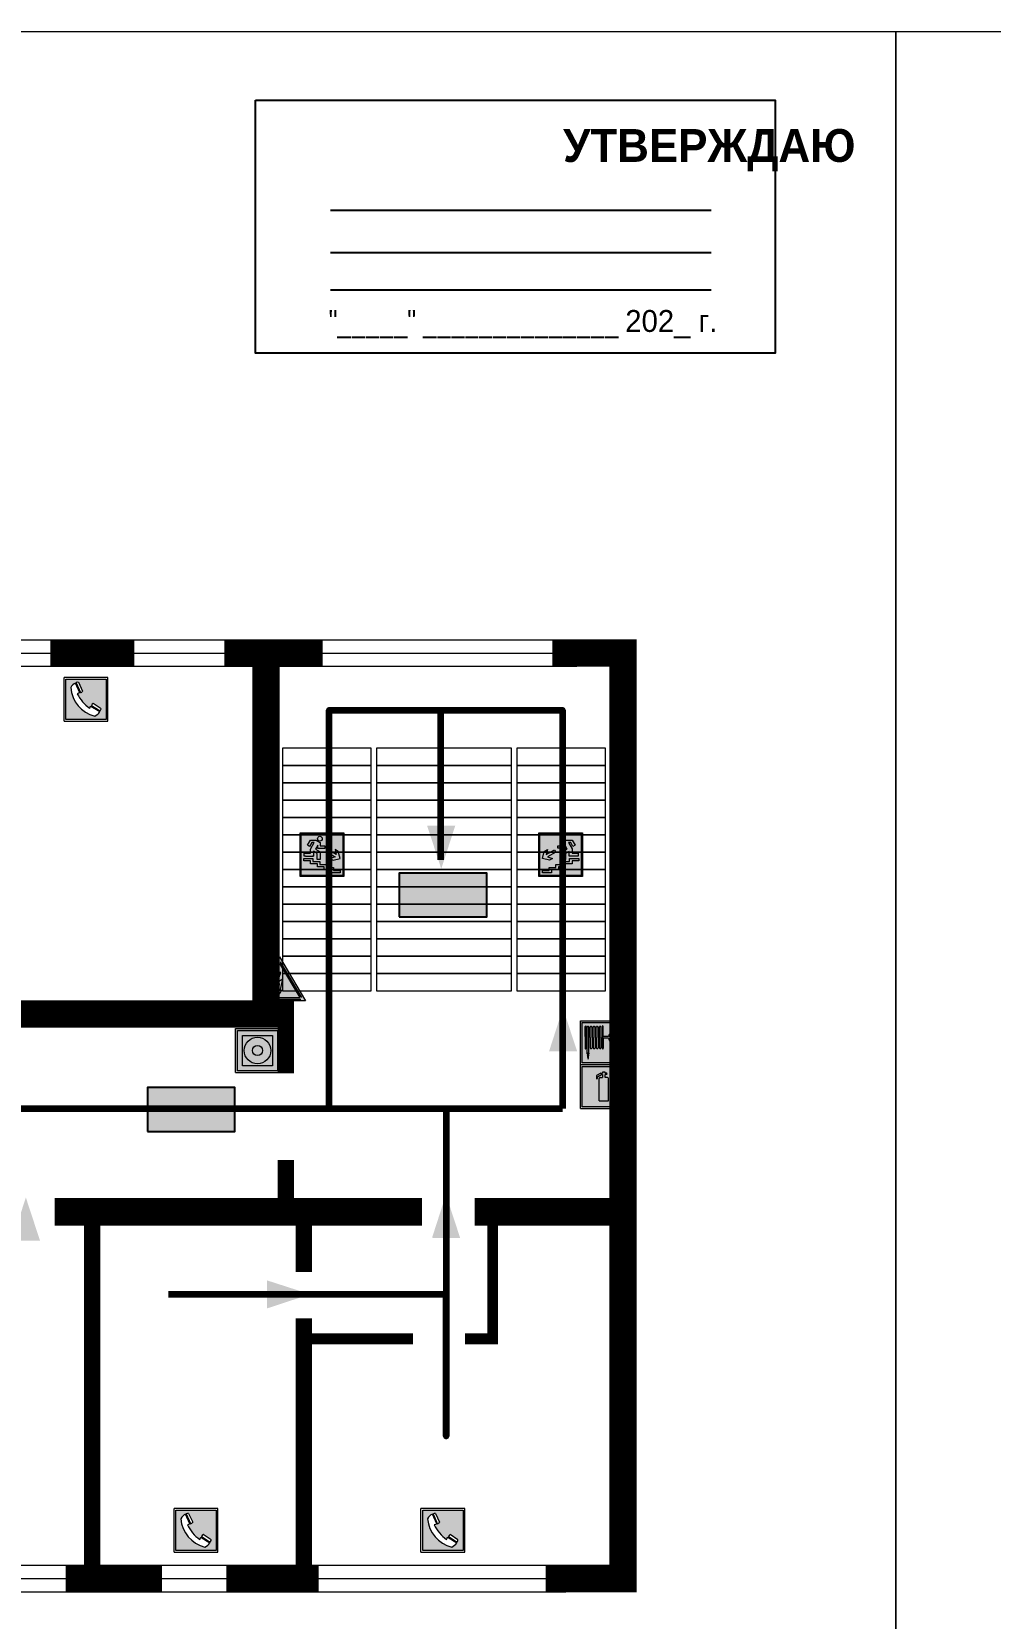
# Model space of a CAD drawing. Header units: millimetres. Extents: x 13114 to 67229, y 22859 to 38520.
# Drawn here: x 22405.5 to 22580.6, y 36449.9 to 36739.7 of the extents above; entities that cross this region are included whole.
import ezdxf

# ---------------------------------------------------------------- set-up
doc = ezdxf.new("R2010")
doc.units = ezdxf.units.MM
doc.layers.add('План_Штампы', color=7, linetype='Continuous')
doc.styles.add('обычный', font='arial.ttf')

# ---------------------------------------------------------------- blocks, each defined once
blk = doc.blocks.new('вниз')
at = {"lineweight": 0, "true_color": 0xffffff}
h = blk.add_hatch(color=7, dxfattribs=at)
h.dxf.hatch_style = 1
h.paths.add_polyline_path([(40994.51, -4472.22), (40986.51, -4472.22), (40986.51, -4480.22), (40994.51, -4480.22)])
h.paths.add_polyline_path([(40994.31, -4472.42), (40994.31, -4480.01), (40986.71, -4480.01), (40986.71, -4472.42)], flags=16)
h.paths.add_polyline_path([(40988.43, -4473.53), (40989.43, -4473.53), (40990.19, -4473.96), (40990.19, -4474.6), (40991, -4474.6), (40991, -4475.06), (40989.73, -4475.06), (40989.73, -4474.46), (40989.3, -4475.18), (40990.17, -4475.7), (40990.17, -4477.11), (40989.63, -4477.11), (40989.63, -4476.01), (40988.94, -4475.59), (40988.94, -4476.46), (40988.94, -4476.46), (40987.47, -4476.46), (40987.26, -4476.46), (40987.26, -4475.92), (40988.4, -4475.92), (40988.4, -4475.2), (40989.1, -4473.99), (40988.66, -4473.99), (40988.24, -4474.7), (40987.86, -4474.47), (40988.41, -4473.56)], flags=0)
h.paths.add_polyline_path([(40990.55, -4473.29, -1), (40989.69, -4473.29, -1)], flags=0)
h.paths.add_polyline_path([(40988.85, -4476.89), (40988.85, -4477.43), (40990.1, -4477.43), (40990.1, -4477.99), (40991.34, -4477.99), (40991.34, -4478.54), (40992.59, -4478.54), (40992.59, -4479.09), (40993.83, -4479.09), (40993.83, -4479.52), (40992.17, -4479.52), (40992.17, -4478.97), (40990.91, -4478.97), (40990.91, -4478.41), (40989.68, -4478.41), (40989.68, -4477.86), (40988.43, -4477.86), (40988.43, -4477.31), (40987.6, -4477.31), (40987.18, -4477.31), (40987.18, -4476.89)], flags=0)
h.paths.add_polyline_path([(40991.61, -4475.33), (40993.12, -4476.2), (40992.9, -4475.27), (40993.48, -4475.6), (40993.83, -4476.88), (40992.56, -4477.22), (40991.97, -4476.88), (40992.9, -4476.61), (40991.38, -4475.74), (40991.58, -4475.39)], flags=0)
h.paths.add_polyline_path([(40990.19, -4473.96), (40989.43, -4473.53), (40988.43, -4473.53), (40988.41, -4473.56), (40987.86, -4474.47), (40988.24, -4474.7), (40988.66, -4473.99), (40989.1, -4473.99), (40988.4, -4475.2), (40988.4, -4475.92), (40987.26, -4475.92), (40987.26, -4476.46), (40987.47, -4476.46), (40988.94, -4476.46), (40988.94, -4476.27), (40988.94, -4475.59), (40989.63, -4476.01), (40989.63, -4477.11), (40990.17, -4477.11), (40990.17, -4475.7), (40989.3, -4475.18), (40989.73, -4474.46), (40989.73, -4475.06), (40991, -4475.06), (40991, -4474.6), (40990.19, -4474.6)], flags=0)
h.paths.add_polyline_path([(40990.55, -4473.29, 1), (40989.69, -4473.29, 1)], flags=0)
h.paths.add_polyline_path([(40991.61, -4475.33), (40991.58, -4475.39), (40991.38, -4475.74), (40992.9, -4476.61), (40991.97, -4476.88), (40992.56, -4477.22), (40993.83, -4476.88), (40993.48, -4475.6), (40992.9, -4475.27), (40993.12, -4476.2)], flags=0)
h.paths.add_polyline_path([(40990.1, -4477.43), (40988.85, -4477.43), (40988.85, -4476.89), (40987.18, -4476.89), (40987.18, -4477.31), (40987.6, -4477.31), (40988.43, -4477.31), (40988.43, -4477.86), (40989.68, -4477.86), (40989.68, -4478.41), (40990.91, -4478.41), (40990.91, -4478.97), (40992.17, -4478.97), (40992.17, -4479.52), (40993.83, -4479.52), (40993.83, -4479.09), (40992.59, -4479.09), (40992.59, -4478.54), (40991.34, -4478.54), (40991.34, -4477.99), (40990.1, -4477.99)], flags=0)
at = {"lineweight": 0}
h = blk.add_hatch(color=126, dxfattribs=at)
h.dxf.hatch_style = 1
h.paths.add_polyline_path([(40994.31, -4472.42), (40986.71, -4472.42), (40986.71, -4480.01), (40994.31, -4480.01)])
h.paths.add_polyline_path([(40988.43, -4473.53), (40989.43, -4473.53), (40990.19, -4473.96), (40990.19, -4474.6), (40991, -4474.6), (40991, -4475.06), (40989.73, -4475.06), (40989.73, -4474.46), (40989.3, -4475.18), (40990.17, -4475.7), (40990.17, -4477.11), (40989.63, -4477.11), (40989.63, -4476.01), (40988.94, -4475.59), (40988.94, -4476.46), (40988.94, -4476.46), (40987.47, -4476.46), (40987.26, -4476.46), (40987.26, -4475.92), (40988.4, -4475.92), (40988.4, -4475.2), (40989.1, -4473.99), (40988.66, -4473.99), (40988.24, -4474.7), (40987.86, -4474.47), (40988.41, -4473.56)], flags=16)
h.paths.add_polyline_path([(40990.55, -4473.29, -1), (40989.69, -4473.29, -1)], flags=16)
h.paths.add_polyline_path([(40988.85, -4476.89), (40988.85, -4477.43), (40990.1, -4477.43), (40990.1, -4477.99), (40991.34, -4477.99), (40991.34, -4478.54), (40992.59, -4478.54), (40992.59, -4479.09), (40993.83, -4479.09), (40993.83, -4479.52), (40992.17, -4479.52), (40992.17, -4478.97), (40990.91, -4478.97), (40990.91, -4478.41), (40989.68, -4478.41), (40989.68, -4477.86), (40988.43, -4477.86), (40988.43, -4477.31), (40987.6, -4477.31), (40987.18, -4477.31), (40987.18, -4476.89)], flags=16)
h.paths.add_polyline_path([(40991.61, -4475.33), (40993.12, -4476.2), (40992.9, -4475.27), (40993.48, -4475.6), (40993.83, -4476.88), (40992.56, -4477.22), (40991.97, -4476.88), (40992.9, -4476.61), (40991.38, -4475.74), (40991.58, -4475.39)], flags=16)
at = {"lineweight": 0, "true_color": 0xffffff}
h = blk.add_hatch(color=7, dxfattribs=at)
h.dxf.hatch_style = 1
h.paths.add_polyline_path([(40989.73, -4474.46), (40989.73, -4475.06), (40991, -4475.06), (40991, -4474.6), (40990.19, -4474.6), (40990.19, -4473.96), (40989.43, -4473.53), (40988.43, -4473.53), (40988.41, -4473.56), (40987.86, -4474.47), (40988.24, -4474.7), (40988.66, -4473.99), (40989.1, -4473.99), (40988.4, -4475.2), (40988.4, -4475.92), (40987.26, -4475.92), (40987.26, -4476.46), (40987.47, -4476.46), (40988.94, -4476.46), (40988.94, -4475.59), (40989.63, -4476.01), (40989.63, -4477.11), (40990.17, -4477.11), (40990.17, -4475.7), (40989.3, -4475.18)])
h.paths.add_polyline_path([(40989.69, -4473.29, 1), (40990.55, -4473.29, 1)])
h.paths.add_polyline_path([(40991.61, -4475.33), (40991.58, -4475.39), (40991.38, -4475.74), (40992.9, -4476.61), (40991.97, -4476.88), (40992.56, -4477.22), (40993.83, -4476.88), (40993.48, -4475.6), (40992.9, -4475.27), (40993.12, -4476.2)])
h.paths.add_polyline_path([(40990.1, -4477.43), (40988.85, -4477.43), (40988.85, -4476.89), (40987.18, -4476.89), (40987.18, -4477.31), (40987.6, -4477.31), (40988.43, -4477.31), (40988.43, -4477.86), (40989.68, -4477.86), (40989.68, -4478.41), (40990.91, -4478.41), (40990.91, -4478.97), (40992.17, -4478.97), (40992.17, -4479.52), (40993.83, -4479.52), (40993.83, -4479.09), (40992.59, -4479.09), (40992.59, -4478.54), (40991.34, -4478.54), (40991.34, -4477.99), (40990.1, -4477.99)])
at = {"color": 126, "lineweight": 0}
for points in [[(40986.51, -4472.22), (40994.51, -4472.22), (40994.51, -4480.22), (40986.51, -4480.22)], [(40986.71, -4472.42), (40994.31, -4472.42), (40994.31, -4480.01), (40986.71, -4480.01)]]:
    blk.add_lwpolyline(points, close=True, dxfattribs=at)
for points in [[(40987.47, -4476.46), (40987.26, -4476.46), (40987.26, -4475.92), (40988.4, -4475.92), (40988.4, -4475.2), (40989.1, -4473.99), (40988.66, -4473.99), (40988.24, -4474.7), (40987.86, -4474.47), (40988.41, -4473.56), (40988.43, -4473.53), (40989.43, -4473.53), (40990.19, -4473.96), (40990.19, -4474.6), (40991, -4474.6), (40991, -4475.06), (40989.73, -4475.06), (40989.73, -4474.46), (40989.3, -4475.18), (40990.17, -4475.7), (40990.17, -4477.11), (40989.63, -4477.11), (40989.63, -4476.01), (40988.94, -4475.59), (40988.94, -4476.46)], [(40987.6, -4477.31), (40987.18, -4477.31), (40987.18, -4476.89), (40988.85, -4476.89), (40988.85, -4477.43), (40990.1, -4477.43), (40990.1, -4477.99), (40991.34, -4477.99), (40991.34, -4478.54), (40992.59, -4478.54), (40992.59, -4479.09), (40993.83, -4479.09), (40993.83, -4479.52), (40992.17, -4479.52), (40992.17, -4478.97), (40990.91, -4478.97), (40990.91, -4478.41), (40989.68, -4478.41), (40989.68, -4477.86), (40988.43, -4477.86), (40988.43, -4477.31), (40987.6, -4477.31)], [(40987.47, -4476.46), (40988.94, -4476.46), (40988.94, -4476.27)], [(40991.58, -4475.39), (40991.38, -4475.74), (40992.9, -4476.61), (40991.97, -4476.88), (40992.56, -4477.22), (40993.83, -4476.88), (40993.48, -4475.6), (40992.9, -4475.27), (40993.12, -4476.2), (40991.61, -4475.33), (40991.58, -4475.39)]]:
    blk.add_lwpolyline(points, dxfattribs=at)
blk.add_circle((40990.12, -4473.29), 0.432, dxfattribs=at)
blk = doc.blocks.new('вниз 3')
at = {"lineweight": 0, "true_color": 0xffffff}
h = blk.add_hatch(color=7, dxfattribs=at)
h.dxf.hatch_style = 1
h.paths.add_polyline_path([(40997.5, -4475.69), (40997.25, -4475.28), (40995.76, -4476.15), (40995.97, -4475.23), (40995.39, -4475.56), (40995.05, -4476.83), (40996.33, -4477.17), (40996.91, -4476.83), (40996, -4476.55)], flags=0)
h.paths.add_polyline_path([(40999.81, -4473.95), (41000.22, -4473.95), (41000.64, -4474.67), (41001.03, -4474.43), (41000.46, -4473.49), (41000.42, -4473.49), (40999.43, -4473.49), (40998.68, -4473.92), (40998.68, -4474.57), (40997.88, -4474.57), (40997.88, -4475), (40999.14, -4475), (40999.14, -4474.43), (40999.14, -4474.38), (40999.59, -4475.15), (40998.72, -4475.67), (40998.72, -4477.06), (40999.24, -4477.06), (40999.24, -4475.96), (40999.95, -4475.56), (40999.95, -4476.43), (41001.61, -4476.43), (41001.61, -4475.88), (41000.47, -4475.88), (41000.47, -4475.12)], flags=0)
h.paths.add_polyline_path([(40999.2, -4473.24, 1), (40998.35, -4473.24, 1)], flags=0)
h.paths.add_polyline_path([(41000.46, -4477.26), (41001.69, -4477.26), (41001.69, -4476.84), (41000.03, -4476.84), (41000.03, -4477.39), (40998.78, -4477.39), (40998.78, -4477.95), (40997.53, -4477.95), (40997.53, -4478.5), (40996.29, -4478.5), (40996.29, -4479.06), (40995.05, -4479.06), (40995.05, -4479.48), (40995.29, -4479.48), (40996.72, -4479.48), (40996.72, -4478.92), (40997.97, -4478.92), (40997.97, -4478.36), (40999.2, -4478.36), (40999.2, -4477.81), (41000.46, -4477.81)], flags=0)
h.paths.add_polyline_path([(41002.37, -4472.17), (40994.37, -4472.17), (40994.37, -4480.17), (41002.37, -4480.17)])
h.paths.add_polyline_path([(41002.16, -4479.96), (40994.57, -4479.96), (40994.57, -4472.37), (41002.16, -4472.37)], flags=16)
h.paths.add_polyline_path([(41001.61, -4475.88), (41001.61, -4476.43), (40999.95, -4476.43), (40999.95, -4475.56), (40999.24, -4475.96), (40999.24, -4477.06), (40998.72, -4477.06), (40998.72, -4475.67), (40999.59, -4475.15), (40999.14, -4474.38), (40999.14, -4474.43), (40999.14, -4475), (40997.88, -4475), (40997.88, -4474.57), (40998.68, -4474.57), (40998.68, -4473.92), (40999.43, -4473.49), (41000.42, -4473.49), (41000.46, -4473.49), (41001.03, -4474.43), (41000.64, -4474.67), (41000.22, -4473.95), (40999.81, -4473.95), (41000.47, -4475.12), (41000.47, -4475.88)], flags=0)
h.paths.add_polyline_path([(41001.69, -4476.84), (41001.69, -4477.26), (41000.46, -4477.26), (41000.46, -4477.81), (40999.2, -4477.81), (40999.2, -4478.36), (40997.97, -4478.36), (40997.97, -4478.92), (40996.72, -4478.92), (40996.72, -4479.48), (40995.05, -4479.48), (40995.05, -4479.06), (40996.29, -4479.06), (40996.29, -4478.5), (40997.53, -4478.5), (40997.53, -4477.95), (40998.78, -4477.95), (40998.78, -4477.39), (41000.03, -4477.39), (41000.03, -4476.84)], flags=0)
h.paths.add_polyline_path([(40998.35, -4473.24, -1), (40999.2, -4473.24, -1)], flags=0)
h.paths.add_polyline_path([(40997.5, -4475.69), (40996, -4476.55), (40996.91, -4476.83), (40996.33, -4477.17), (40995.05, -4476.83), (40995.39, -4475.56), (40995.97, -4475.23), (40995.76, -4476.15), (40997.25, -4475.28)], flags=0)
at = {"lineweight": 0}
h = blk.add_hatch(color=126, dxfattribs=at)
h.dxf.hatch_style = 1
h.paths.add_polyline_path([(41002.16, -4472.37), (40994.57, -4472.37), (40994.57, -4479.96), (41002.16, -4479.96)])
h.paths.add_polyline_path([(40995.97, -4475.23), (40995.76, -4476.15), (40997.25, -4475.28), (40997.5, -4475.69), (40996, -4476.55), (40996.91, -4476.83), (40996.33, -4477.17), (40995.05, -4476.83), (40995.39, -4475.56)], flags=16)
h.paths.add_polyline_path([(40997.88, -4474.57), (40998.68, -4474.57), (40998.68, -4473.92), (40999.43, -4473.49), (41000.42, -4473.49), (41000.46, -4473.49), (41001.03, -4474.43), (41000.64, -4474.67), (41000.22, -4473.95), (40999.81, -4473.95), (41000.47, -4475.12), (41000.47, -4475.88), (41001.61, -4475.88), (41001.61, -4476.43), (40999.95, -4476.43), (40999.95, -4475.56), (40999.24, -4475.96), (40999.24, -4477.06), (40998.72, -4477.06), (40998.72, -4475.67), (40999.59, -4475.15), (40999.14, -4474.38), (40999.14, -4474.43), (40999.14, -4475), (40997.88, -4475)], flags=16)
h.paths.add_polyline_path([(40998.35, -4473.24, -1), (40999.2, -4473.24, -1)], flags=16)
h.paths.add_polyline_path([(40997.53, -4477.95), (40998.78, -4477.95), (40998.78, -4477.39), (41000.03, -4477.39), (41000.03, -4476.84), (41001.69, -4476.84), (41001.69, -4477.26), (41000.46, -4477.26), (41000.46, -4477.81), (40999.2, -4477.81), (40999.2, -4478.36), (40997.97, -4478.36), (40997.97, -4478.92), (40996.72, -4478.92), (40996.72, -4479.48), (40995.05, -4479.48), (40995.05, -4479.06), (40996.29, -4479.06), (40996.29, -4478.5), (40997.53, -4478.5)], flags=16)
at = {"lineweight": 0, "true_color": 0xffffff}
h = blk.add_hatch(color=7, dxfattribs=at)
h.dxf.hatch_style = 1
h.paths.add_polyline_path([(40999.2, -4473.24, 1), (40998.35, -4473.24, 1)])
h.paths.add_polyline_path([(40999.81, -4473.95), (41000.22, -4473.95), (41000.64, -4474.67), (41001.03, -4474.43), (41000.46, -4473.49), (41000.42, -4473.49), (40999.43, -4473.49), (40998.68, -4473.92), (40998.68, -4474.57), (40997.88, -4474.57), (40997.88, -4475), (40999.14, -4475), (40999.14, -4474.43), (40999.14, -4474.38), (40999.59, -4475.15), (40998.72, -4475.67), (40998.72, -4477.06), (40999.24, -4477.06), (40999.24, -4475.96), (40999.95, -4475.56), (40999.95, -4476.43), (41001.61, -4476.43), (41001.61, -4475.88), (41000.47, -4475.88), (41000.47, -4475.12)])
h.paths.add_polyline_path([(40999.2, -4477.81), (41000.46, -4477.81), (41000.46, -4477.26), (41001.69, -4477.26), (41001.69, -4476.84), (41000.03, -4476.84), (41000.03, -4477.39), (40998.78, -4477.39), (40998.78, -4477.95), (40997.53, -4477.95), (40997.53, -4478.5), (40996.29, -4478.5), (40996.29, -4479.06), (40995.05, -4479.06), (40995.05, -4479.48), (40995.29, -4479.48), (40996.72, -4479.48), (40996.72, -4478.92), (40997.97, -4478.92), (40997.97, -4478.36), (40999.2, -4478.36)])
h.paths.add_polyline_path([(40997.5, -4475.69), (40997.25, -4475.28), (40995.76, -4476.15), (40995.97, -4475.23), (40995.39, -4475.56), (40995.05, -4476.83), (40996.33, -4477.17), (40996.91, -4476.83), (40996, -4476.55)])
at = {"color": 126, "lineweight": 0}
for points in [[(40994.37, -4472.17), (41002.37, -4472.17), (41002.37, -4480.17), (40994.37, -4480.17)], [(40994.57, -4472.37), (41002.16, -4472.37), (41002.16, -4479.96), (40994.57, -4479.96)]]:
    blk.add_lwpolyline(points, close=True, dxfattribs=at)
for points in [[(40999.14, -4474.43), (40999.14, -4475), (40997.88, -4475), (40997.88, -4474.57), (40998.68, -4474.57), (40998.68, -4473.92), (40999.43, -4473.49), (41000.42, -4473.49), (41000.46, -4473.49), (41001.03, -4474.43), (41000.64, -4474.67), (41000.22, -4473.95), (40999.81, -4473.95), (41000.47, -4475.12), (41000.47, -4475.88), (41001.61, -4475.88), (41001.61, -4476.43), (40999.95, -4476.43), (40999.95, -4475.56), (40999.24, -4475.96), (40999.24, -4477.06), (40998.72, -4477.06), (40998.72, -4475.67), (40999.59, -4475.15), (40999.14, -4474.38), (40999.14, -4474.43)], [(40995.05, -4476.83), (40995.39, -4475.56), (40995.97, -4475.23), (40995.76, -4476.15), (40997.25, -4475.28), (40997.5, -4475.69), (40996, -4476.55), (40996.91, -4476.83), (40996.33, -4477.17), (40995.05, -4476.83)], [(40995.29, -4479.48), (40995.05, -4479.48), (40995.05, -4479.06), (40996.29, -4479.06), (40996.29, -4478.5), (40997.53, -4478.5), (40997.53, -4477.95), (40998.78, -4477.95), (40998.78, -4477.39), (41000.03, -4477.39), (41000.03, -4476.84), (41001.69, -4476.84), (41001.69, -4477.26), (41000.46, -4477.26), (41000.46, -4477.81), (40999.2, -4477.81), (40999.2, -4478.36), (40997.97, -4478.36), (40997.97, -4478.92), (40996.72, -4478.92), (40996.72, -4479.48), (40995.05, -4479.48)]]:
    blk.add_lwpolyline(points, dxfattribs=at)
blk.add_circle((40998.77, -4473.24), 0.426, dxfattribs=at)
blk = doc.blocks.new('A$C7B4425F7')
at = {"true_color": 0xffffff}
blk.add_hatch(color=7, dxfattribs=at).paths.add_polyline_path([(0, 0), (-16, 0), (-16, -8), (0, -8)])
h = blk.add_hatch(color=126)
h.paths.add_polyline_path([(-0.2, -0.2), (-15.8, -0.2), (-15.8, -7.8), (-0.2, -7.8)])
h.paths.add_polyline_path([(-11.76, -2.03), (-11.76, -3.66), (-11.17, -3.66, -0.568275), (-11.17, -6.18), (-12.58, -6.18), (-12.58, -2.03)], flags=16)
h.paths.add_polyline_path([(-13.33, -4.12, -0.495768), (-13.59, -6.18), (-15.03, -6.18), (-15.03, -2.03), (-13.59, -2.03, -0.487973)], flags=16)
h.paths.add_polyline_path([(-10.25, -2.03), (-9.48, -2.03), (-9.48, -6.18), (-10.25, -6.18)], flags=16)
h.paths.add_polyline_path([(-13.84, -3.69), (-14.24, -3.69), (-14.24, -3.03), (-13.9, -3.03, -0.692621)], flags=0)
h.paths.add_polyline_path([(-9.15, -2.03), (-8.4, -2.03), (-8.04, -3.07), (-7.68, -2.03), (-6.93, -2.03), (-7.64, -4.1), (-6.93, -6.18), (-7.68, -6.18), (-8.04, -5.14), (-8.4, -6.18), (-9.15, -6.18), (-8.44, -4.1)], flags=16)
h.paths.add_polyline_path([(-11.76, -4.46), (-11.42, -4.46, -0.692621), (-11.36, -5.12), (-11.76, -5.12)], flags=0)
h.paths.add_polyline_path([(-13.9, -5.2), (-14.24, -5.2), (-14.24, -4.55), (-13.84, -4.55, -0.708038)], flags=0)
edge = h.paths.add_edge_path(flags=16)
edge.add_ellipse((-5.51, -4.08), major_axis=(0, 2.05), ratio=0.586184, start_angle=0, end_angle=360)
edge = h.paths.add_edge_path(flags=0)
edge.add_ellipse((-5.51, -4.08), major_axis=(0, 1.14), ratio=0.454828, start_angle=0, end_angle=360)
h.paths.add_polyline_path([(-4.13, -4.96, 0.377264), (-3.48, -4.52, 0.0555), (-3.16, -2.03), (-1.66, -2.03), (-1.66, -4.96), (-0.96, -4.96), (-0.96, -7.01), (-1.75, -7.01), (-1.75, -6.18), (-3.3, -6.18), (-3.3, -7.02), (-4.13, -7.02)], flags=16)
h.paths.add_polyline_path([(-2.73, -2.91), (-2.28, -2.91), (-2.28, -4.96), (-3.05, -4.96, 0.079136)], flags=0)
at = {"color": 126}
blk.add_lwpolyline([(-16, -8), (0, -8), (0, 0), (-16, 0)], close=True, dxfattribs=at)
blk = doc.blocks.new('A$C54414219')
at = {"true_color": 0xffffff}
h = blk.add_hatch(color=7, dxfattribs=at)
h.paths.add_polyline_path([(2.39, -9.45), (2.39, -18.3), (11.23, -18.3), (11.23, -9.45)], flags=0)
h.paths.add_polyline_path([(10.71, -13.87, -1), (2.92, -13.87, -1)], flags=0)
h.paths.add_polyline_path([(8.3, -13.87, -1), (5.33, -13.87, -1)], flags=0)
h.paths.add_polyline_path([(0.41, -7.47), (0.41, -20.27), (13.21, -20.27), (13.21, -7.47)])
h.paths.add_polyline_path([(0.92, -19.77), (12.71, -19.77), (12.71, -7.98), (0.92, -7.98)], flags=16)
h.paths.add_polyline_path([(11.23, -9.45), (11.23, -18.3), (2.39, -18.3), (2.39, -9.45)], flags=0)
at = {"lineweight": 5}
h = blk.add_hatch(color=242, dxfattribs=at)
h.paths.add_polyline_path([(12.71, -7.98), (0.92, -7.98), (0.92, -19.77), (12.71, -19.77)])
h.paths.add_polyline_path([(11.23, -18.3), (2.39, -18.3), (2.39, -9.45), (11.23, -9.45)], flags=16)
h.paths.add_polyline_path([(10.71, -13.87, -1), (2.92, -13.87, -1)], flags=0)
h.paths.add_polyline_path([(8.3, -13.87, -1), (5.33, -13.87, -1)], flags=0)
at = {"true_color": 0xffffff}
h = blk.add_hatch(color=7, dxfattribs=at)
h.paths.add_polyline_path([(2.39, -9.45), (2.39, -18.3), (11.23, -18.3), (11.23, -9.45)])
h.paths.add_polyline_path([(10.71, -13.87, -1), (2.92, -13.87, -1)], flags=16)
h.paths.add_polyline_path([(8.3, -13.87, -1), (5.33, -13.87, -1)], flags=0)
at = {"lineweight": 5}
h = blk.add_hatch(color=242, dxfattribs=at)
h.paths.add_polyline_path([(2.92, -13.87, 1), (10.71, -13.87, 1)])
h.paths.add_polyline_path([(8.3, -13.87, -1), (5.33, -13.87, -1)], flags=16)
at = {"color": 242, "lineweight": 5}
for p, q in [((0.41, -20.27), (0.41, -7.47)), ((0.41, -7.47), (13.21, -7.47)), ((0.41, -7.47), (13.21, -7.47)), ((13.21, -20.27), (13.21, -7.47)), ((0.41, -20.27), (13.21, -20.27))]:
    blk.add_line(p, q, dxfattribs=at)
for points in [[(0.92, -7.98), (12.71, -7.98), (12.71, -19.77), (0.92, -19.77)], [(2.39, -9.45), (11.23, -9.45), (11.23, -18.3), (2.39, -18.3)]]:
    blk.add_lwpolyline(points, close=True, dxfattribs=at)
for radius in [3.89, 1.49]:
    blk.add_circle((6.81, -13.87), radius, dxfattribs=at)
blk = doc.blocks.new('A$C3E6D3DDE')
at = {"lineweight": 5}
h = blk.add_hatch(color=40, dxfattribs=at)
h.paths.add_polyline_path([(24.1, 1.45), (16.46, -11.35), (31.74, -11.35)])
h.paths.add_polyline_path([(24.09, -0.46), (30.03, -10.41), (18.14, -10.41)], flags=16)
h.paths.add_polyline_path([(24.54, -3.08), (23.41, -6.02), (25.13, -5.01), (24.33, -8.5), (24.82, -8.27), (23.79, -9.86), (23.4, -8.04), (23.8, -8.43), (24.04, -6.29), (22.39, -7.25), (23.44, -3.08)], flags=0)
h = blk.add_hatch(color=256, dxfattribs=at)
h.paths.add_polyline_path([(24.37, 0.03, 0.567511), (23.82, 0.03), (17.59, -10.4, 0.582454), (17.86, -10.88), (30.32, -10.88, 0.582149), (30.6, -10.4)])
h.paths.add_polyline_path([(24.09, -0.46), (18.14, -10.41), (30.03, -10.41)], flags=16)
h.paths.add_polyline_path([(24.54, -3.08), (23.41, -6.02), (25.13, -5.01), (24.33, -8.5), (24.82, -8.27), (23.79, -9.86), (23.4, -8.04), (23.8, -8.43), (24.04, -6.29), (22.39, -7.25), (23.44, -3.08)], flags=0)
h = blk.add_hatch(color=40, dxfattribs=at)
h.paths.add_polyline_path([(24.09, -0.46), (18.14, -10.41), (30.03, -10.41)])
h.paths.add_polyline_path([(24.82, -8.27), (23.79, -9.86), (23.4, -8.04), (23.8, -8.43), (24.04, -6.29), (22.39, -7.25), (23.44, -3.08), (24.54, -3.08), (23.41, -6.02), (25.13, -5.01), (24.33, -8.5)], flags=16)
at = {"color": 40, "lineweight": 5}
for p, q in [((16.46, -11.35), (24.1, 1.45)), ((24.1, 1.45), (31.74, -11.35))]:
    blk.add_line(p, q, dxfattribs=at)
at = {"lineweight": 5}
for p, q in [((17.59, -10.4), (23.82, 0.03)), ((24.37, 0.03), (30.6, -10.4)), ((18.14, -10.41), (24.09, -0.46)), ((23.44, -3.08), (22.39, -7.25)), ((23.41, -6.02), (24.54, -3.08)), ((24.54, -3.08), (23.44, -3.08)), ((24.09, -0.46), (30.03, -10.41)), ((22.39, -7.25), (24.04, -6.29)), ((23.8, -8.43), (23.4, -8.04)), ((23.4, -8.04), (23.79, -9.86)), ((25.13, -5.01), (23.41, -6.02)), ((23.79, -9.86), (24.82, -8.27)), ((24.04, -6.29), (23.8, -8.43)), ((24.33, -8.5), (25.13, -5.01)), ((24.82, -8.27), (24.33, -8.5)), ((17.86, -10.88), (30.32, -10.88)), ((18.14, -10.41), (30.03, -10.41))]:
    blk.add_line(p, q, dxfattribs=at)
at = {"color": 50, "lineweight": 5}
blk.add_line((31.74, -11.35), (16.46, -11.35), dxfattribs=at)
blk = doc.blocks.new('A$C3AD82952')
at = {"true_color": 0xf5f5ff}
h = blk.add_hatch(color=7, dxfattribs=at)
h.dxf.hatch_style = 1
h.paths.add_polyline_path([(8.21, 8.73, 0.414214), (7.89, 9.05), (7.22, 9.05), (7.22, 9.92), (7.59, 9.92, 1), (7.57, 10.36), (7.22, 10.36), (7.22, 10.6), (6.43, 10.6), (6.43, 10.36), (6.01, 10.36), (4.74, 9.59), (4.74, 8.69), (4.98, 8.73), (4.98, 9.26), (6.12, 9.91), (6.43, 9.91), (6.43, 9.05), (5.76, 9.05, 0.414214), (5.44, 8.73), (5.44, 2.2), (8.21, 2.2)], flags=0)
h.paths.add_polyline_path([(12.8, 12.8), (0, 12.8), (0, 0), (12.8, 0)])
h.paths.add_polyline_path([(0.51, 12.29), (12.29, 12.29), (12.29, 0.51), (0.51, 0.51)], flags=16)
h.paths.add_polyline_path([(4.74, 9.59), (6.01, 10.36), (6.43, 10.36), (6.43, 10.6), (7.22, 10.6), (7.22, 10.36), (7.59, 10.36, -0.94586), (7.59, 9.92), (7.22, 9.92), (7.22, 9.05), (7.89, 9.05, -0.414214), (8.21, 8.73), (8.21, 2.2), (5.44, 2.2), (5.44, 8.73, -0.414214), (5.76, 9.05), (6.43, 9.05), (6.43, 9.91), (6.12, 9.91), (4.98, 9.26), (4.98, 8.73), (4.74, 8.69)], flags=0)
h = blk.add_hatch(color=242)
h.dxf.hatch_style = 1
h.paths.add_polyline_path([(12.29, 12.29), (0.51, 12.29), (0.51, 0.51), (12.29, 0.51)])
h.paths.add_polyline_path([(4.74, 8.69), (4.74, 9.59), (6.01, 10.36), (6.43, 10.36), (6.43, 10.6), (7.22, 10.6), (7.22, 10.36), (7.59, 10.36, -0.94586), (7.59, 9.92), (7.22, 9.92), (7.22, 9.05), (7.89, 9.05, -0.414214), (8.21, 8.73), (8.21, 2.2), (5.44, 2.2), (5.44, 8.73, -0.414214), (5.76, 9.05), (6.43, 9.05), (6.43, 9.91), (6.12, 9.91), (4.98, 9.26), (4.98, 8.73)], flags=16)
h = blk.add_hatch(color=7, dxfattribs=at)
h.dxf.hatch_style = 1
h.paths.add_polyline_path([(8.21, 8.73, 0.414214), (7.89, 9.05), (7.22, 9.05), (7.22, 9.92), (7.59, 9.92, 1), (7.57, 10.36), (7.22, 10.36), (7.22, 10.6), (6.43, 10.6), (6.43, 10.36), (6.01, 10.36), (4.74, 9.59), (4.74, 8.69), (4.98, 8.73), (4.98, 9.26), (6.12, 9.91), (6.43, 9.91), (6.43, 9.05), (5.76, 9.05, 0.414214), (5.44, 8.73), (5.44, 2.2), (8.21, 2.2)])
at = {"color": 242, "lineweight": 5}
for p, q in [((0, 0), (0, 12.8)), ((0, 12.8), (12.8, 12.8)), ((6.01, 10.36), (4.74, 9.59)), ((4.74, 9.59), (4.74, 8.69)), ((4.98, 9.26), (6.12, 9.91)), ((6.01, 10.36), (6.43, 10.36)), ((6.12, 9.91), (6.43, 9.91)), ((7.22, 10.6), (6.43, 10.6)), ((6.43, 10.6), (6.43, 10.36)), ((6.43, 9.91), (6.43, 9.05)), ((7.22, 10.36), (7.22, 10.6)), ((7.59, 10.36), (7.22, 10.36)), ((7.22, 9.05), (7.22, 9.92)), ((7.59, 9.92), (7.22, 9.92)), ((12.8, 0), (12.8, 12.8)), ((4.74, 8.69), (4.98, 8.73)), ((4.98, 8.73), (4.98, 9.26)), ((5.44, 2.2), (5.44, 8.73)), ((5.76, 9.05), (6.43, 9.05)), ((7.89, 9.05), (7.22, 9.05)), ((8.21, 2.2), (8.21, 8.73)), ((0, 0), (12.8, 0)), ((5.44, 2.2), (8.21, 2.2))]:
    blk.add_line(p, q, dxfattribs=at)
blk.add_lwpolyline([(0.51, 12.29), (12.29, 12.29), (12.29, 0.51), (0.51, 0.51)], close=True, dxfattribs=at)
for centre, radius, start, end in [((7.58, 10.14), 0.223, 273.1875, 86.8125), ((5.76, 8.73), 0.32, 90, 180), ((7.89, 8.73), 0.32, 0, 90)]:
    blk.add_arc(centre, radius, start, end, dxfattribs=at)
blk = doc.blocks.new('A$C37112FD5')
at = {"true_color": 0xf5f5ff}
h = blk.add_hatch(color=7, dxfattribs=at)
h.dxf.hatch_style = 1
h.paths.add_polyline_path([(12.8, -7.4), (0, -7.4), (0, -20.2), (12.8, -20.2)])
h.paths.add_polyline_path([(12.29, -7.91), (12.29, -19.69), (0.51, -19.69), (0.51, -7.91)], flags=16)
h.paths.add_polyline_path([(4.98, -9.04, -0.42597), (5.17, -9.22), (5.17, -12.25), (5.17, -15.29, -0.432244), (4.98, -15.47), (4.83, -15.47, -0.42597), (4.64, -15.29), (4.64, -12.25), (4.64, -9.22, -0.432244), (4.83, -9.04)], flags=0)
h.paths.add_polyline_path([(4.28, -9.22), (4.28, -12.25), (4.28, -15.29, -0.432244), (4.09, -15.47), (3.94, -15.47, -0.42597), (3.75, -15.29), (3.75, -12.25), (3.75, -9.22, -0.432244), (3.94, -9.04), (4.09, -9.04, -0.42597)], flags=0)
h.paths.add_polyline_path([(5.72, -9.04), (5.87, -9.04, -0.42597), (6.06, -9.22), (6.06, -12.25), (6.06, -15.29, -0.432244), (5.87, -15.47), (5.72, -15.47, -0.42597), (5.53, -15.29), (5.53, -12.25), (5.53, -9.22, -0.432244)], flags=0)
h.paths.add_polyline_path([(6.42, -8.9), (6.5, -8.9, -0.42597), (6.69, -9.08), (6.69, -12.03), (8.21, -12.03, -15.824349), (8.21, -12.47), (6.69, -12.47), (6.69, -15.42, -0.432244), (6.5, -15.6), (6.42, -15.6)], flags=0)
h.paths.add_polyline_path([(3.39, -9.22), (3.39, -12.25), (3.39, -15.29, -0.432244), (3.2, -15.47), (3.05, -15.47, -0.42597), (2.85, -15.29), (2.85, -12.25), (2.85, -9.22, -0.432244), (3.05, -9.04), (3.2, -9.04, -0.42597)], flags=0)
h.paths.add_polyline_path([(2.5, -9.22), (2.5, -16.71), (1.96, -16.71), (1.96, -9.22, -0.432244), (2.15, -9.04), (2.31, -9.04, -0.42597)], flags=0)
h.paths.add_polyline_path([(1.61, -8.9), (1.61, -15.6), (1.57, -15.6, -0.42597), (1.37, -15.42), (1.37, -12.03), (1.37, -9.09, -0.432244), (1.57, -8.9)], flags=0)
h.paths.add_polyline_path([(9.76, -10.81), (9.76, -12.03), (8.49, -12.03, -0.336371)], flags=0)
h.paths.add_polyline_path([(8.49, -12.47), (9.76, -12.47), (9.76, -13.7, -0.336371)], flags=0)
h.paths.add_polyline_path([(10.11, -10.81, -0.336371), (11.38, -12.03), (10.11, -12.03)], flags=0)
h.paths.add_polyline_path([(10.11, -12.47), (11.38, -12.47, -0.336371), (10.11, -13.7)], flags=0)
h.paths.add_polyline_path([(2.5, -16.84), (2.5, -17.05), (1.97, -17.05), (1.97, -16.84)], flags=0)
h.paths.add_polyline_path([(2.5, -17.24, -0.033778), (2.24, -18.6, -0.033778), (1.97, -17.24)], flags=0)
h = blk.add_hatch(color=242)
h.dxf.hatch_style = 1
h.paths.add_polyline_path([(12.29, -7.91), (0.51, -7.91), (0.51, -19.69), (12.29, -19.69)])
h.paths.add_polyline_path([(6.42, -15.6), (6.42, -8.9), (6.5, -8.9, -0.42597), (6.69, -9.08), (6.69, -12.03), (8.21, -12.03, -15.824349), (8.21, -12.47), (6.69, -12.47), (6.69, -15.42, -0.432244), (6.5, -15.6)], flags=16)
h.paths.add_polyline_path([(5.87, -15.47), (5.72, -15.47, -0.42597), (5.53, -15.29), (5.53, -12.25), (5.53, -9.22, -0.432244), (5.72, -9.04), (5.87, -9.04, -0.42597), (6.06, -9.22), (6.06, -12.25), (6.06, -15.29, -0.432244)], flags=16)
h.paths.add_polyline_path([(4.98, -15.47), (4.83, -15.47, -0.42597), (4.64, -15.29), (4.64, -12.25), (4.64, -9.22, -0.432244), (4.83, -9.04), (4.98, -9.04, -0.42597), (5.17, -9.22), (5.17, -12.25), (5.17, -15.29, -0.432244)], flags=16)
h.paths.add_polyline_path([(4.09, -15.47), (3.94, -15.47, -0.42597), (3.75, -15.29), (3.75, -12.25), (3.75, -9.22, -0.432244), (3.94, -9.04), (4.09, -9.04, -0.42597), (4.28, -9.22), (4.28, -12.25), (4.28, -15.29, -0.432244)], flags=16)
h.paths.add_polyline_path([(3.2, -15.47), (3.05, -15.47, -0.42597), (2.85, -15.29), (2.85, -12.25), (2.85, -9.22, -0.432244), (3.05, -9.04), (3.2, -9.04, -0.42597), (3.39, -9.22), (3.39, -12.25), (3.39, -15.29, -0.432244)], flags=16)
h.paths.add_polyline_path([(2.5, -17.05), (1.97, -17.05), (1.97, -16.84), (2.5, -16.84)], flags=16)
h.paths.add_polyline_path([(2.5, -17.24, -0.033778), (2.24, -18.6, -0.033778), (1.97, -17.24)], flags=16)
h.paths.add_polyline_path([(2.5, -16.71), (1.96, -16.71), (1.96, -9.22, -0.432244), (2.15, -9.04), (2.31, -9.04, -0.42597), (2.5, -9.22)], flags=16)
h.paths.add_polyline_path([(1.61, -15.6), (1.57, -15.6, -0.42597), (1.37, -15.42), (1.37, -12.03), (1.37, -9.09, -0.432244), (1.57, -8.9), (1.61, -8.9)], flags=16)
h.paths.add_polyline_path([(8.49, -12.47), (9.76, -12.47), (9.76, -13.7, -0.336371)], flags=0)
h.paths.add_polyline_path([(10.11, -13.7), (10.11, -12.47), (11.38, -12.47, -0.336371)], flags=0)
h.paths.add_polyline_path([(8.49, -12.03, -0.336371), (9.76, -10.81), (9.76, -12.03)], flags=0)
h.paths.add_polyline_path([(10.11, -12.03), (10.11, -10.81, -0.336371), (11.38, -12.03)], flags=0)
h = blk.add_hatch(color=7, dxfattribs=at)
h.dxf.hatch_style = 1
h.paths.add_polyline_path([(1.61, -8.9), (1.57, -8.9, 0.432244), (1.37, -9.09), (1.37, -12.03), (1.37, -15.42, 0.42597), (1.57, -15.6), (1.61, -15.6)])
h.paths.add_polyline_path([(2.5, -9.22, 0.42597), (2.31, -9.04), (2.15, -9.04, 0.432244), (1.96, -9.22), (1.96, -16.71), (2.5, -16.71)])
h.paths.add_polyline_path([(2.5, -16.84), (1.97, -16.84), (1.97, -17.05), (2.5, -17.05)])
h.paths.add_polyline_path([(2.5, -17.24), (1.97, -17.24, 0.033778), (2.24, -18.6, 0.033778)])
h.paths.add_polyline_path([(3.39, -12.25), (3.39, -9.22, 0.42597), (3.2, -9.04), (3.05, -9.04, 0.432244), (2.85, -9.22), (2.85, -12.25), (2.85, -15.29, 0.42597), (3.05, -15.47), (3.2, -15.47, 0.432244), (3.39, -15.29)])
h.paths.add_polyline_path([(4.28, -12.25), (4.28, -9.22, 0.42597), (4.09, -9.04), (3.94, -9.04, 0.432244), (3.75, -9.22), (3.75, -12.25), (3.75, -15.29, 0.42597), (3.94, -15.47), (4.09, -15.47, 0.432244), (4.28, -15.29)])
h.paths.add_polyline_path([(5.17, -12.25), (5.17, -9.22, 0.42597), (4.98, -9.04), (4.83, -9.04, 0.432244), (4.64, -9.22), (4.64, -12.25), (4.64, -15.29, 0.42597), (4.83, -15.47), (4.98, -15.47, 0.432244), (5.17, -15.29)])
h.paths.add_polyline_path([(6.06, -12.25), (6.06, -9.22, 0.42597), (5.87, -9.04), (5.72, -9.04, 0.432244), (5.53, -9.22), (5.53, -12.25), (5.53, -15.29, 0.42597), (5.72, -15.47), (5.87, -15.47, 0.432244), (6.06, -15.29)])
h.paths.add_polyline_path([(6.69, -12.47), (8.21, -12.47, 15.824349), (8.21, -12.03), (6.69, -12.03), (6.69, -9.08, 0.42597), (6.5, -8.9), (6.42, -8.9), (6.42, -15.6), (6.5, -15.6, 0.432244), (6.69, -15.42)])
h.paths.add_polyline_path([(8.49, -12.47), (9.76, -12.47), (9.76, -13.7, -0.336371)], flags=16)
h.paths.add_polyline_path([(8.49, -12.03, -0.336371), (9.76, -10.81), (9.76, -12.03)], flags=16)
h.paths.add_polyline_path([(10.11, -12.47), (11.38, -12.47, -0.336371), (10.11, -13.7)], flags=16)
h.paths.add_polyline_path([(10.11, -12.03), (10.11, -10.81, -0.336371), (11.38, -12.03)], flags=16)
h = blk.add_hatch(color=242)
h.dxf.hatch_style = 1
h.paths.add_polyline_path([(9.76, -10.81, 0.336371), (8.49, -12.03), (9.76, -12.03)])
h.paths.add_polyline_path([(10.11, -10.81), (10.11, -12.03), (11.38, -12.03, 0.336371)])
h.paths.add_polyline_path([(11.38, -12.47), (10.11, -12.47), (10.11, -13.7, 0.336371)])
h.paths.add_polyline_path([(9.76, -12.47), (8.49, -12.47, 0.336371), (9.76, -13.7)])
at = {"color": 242, "lineweight": 5}
for p, q in [((0, -20.2), (0, -7.4)), ((0, -7.4), (12.8, -7.4)), ((1.37, -12.03), (1.37, -9.08)), ((1.57, -8.9), (1.61, -8.9)), ((1.61, -8.9), (1.61, -15.6)), ((1.96, -16.71), (1.96, -9.22)), ((2.15, -9.04), (2.31, -9.04)), ((2.5, -16.71), (2.5, -9.22)), ((2.85, -12.25), (2.85, -9.22)), ((3.05, -9.04), (3.2, -9.04)), ((3.39, -12.25), (3.39, -9.22)), ((3.75, -12.25), (3.75, -9.22)), ((3.94, -9.04), (4.09, -9.04)), ((4.28, -12.25), (4.28, -9.22)), ((4.64, -12.25), (4.64, -9.22)), ((4.83, -9.04), (4.98, -9.04)), ((5.17, -12.25), (5.17, -9.22)), ((5.53, -12.25), (5.53, -9.22)), ((5.72, -9.04), (5.87, -9.04)), ((6.06, -12.25), (6.06, -9.22)), ((6.42, -8.9), (6.42, -15.6)), ((6.5, -8.9), (6.42, -8.9)), ((6.69, -12.03), (6.69, -9.08)), ((12.8, -20.2), (12.8, -7.4)), ((1.37, -12.03), (1.37, -15.42)), ((2.85, -12.25), (2.85, -15.29)), ((3.39, -12.25), (3.39, -15.29)), ((3.75, -12.25), (3.75, -15.29)), ((4.28, -12.25), (4.28, -15.29)), ((4.64, -12.25), (4.64, -15.29)), ((5.17, -12.25), (5.17, -15.29)), ((5.53, -12.25), (5.53, -15.29)), ((6.06, -12.25), (6.06, -15.29)), ((8.21, -12.03), (6.69, -12.03)), ((8.21, -12.47), (6.69, -12.47)), ((6.69, -12.47), (6.69, -15.42)), ((9.76, -12.03), (8.49, -12.03)), ((9.76, -12.47), (8.49, -12.47)), ((9.76, -10.81), (9.76, -12.03)), ((9.76, -12.47), (9.76, -13.7)), ((10.11, -10.81), (10.11, -12.03)), ((11.38, -12.03), (10.11, -12.03)), ((11.38, -12.47), (10.11, -12.47)), ((10.11, -12.47), (10.11, -13.7)), ((1.57, -15.6), (1.61, -15.6)), ((1.96, -16.71), (2.5, -16.71)), ((1.97, -16.84), (2.5, -16.84)), ((1.97, -17.05), (1.97, -16.84)), ((2.5, -17.05), (1.97, -17.05)), ((1.97, -17.24), (2.5, -17.24)), ((2.5, -16.84), (2.5, -17.05)), ((3.05, -15.47), (3.2, -15.47)), ((3.94, -15.47), (4.09, -15.47)), ((4.83, -15.47), (4.98, -15.47)), ((5.72, -15.47), (5.87, -15.47)), ((6.42, -15.6), (6.5, -15.6)), ((0, -20.2), (12.8, -20.2))]:
    blk.add_line(p, q, dxfattribs=at)
blk.add_lwpolyline([(0.51, -7.91), (12.29, -7.91), (12.29, -19.69), (0.51, -19.69)], close=True, dxfattribs=at)
for centre, radius, start, end in [((1.56, -9.09), 0.182, 87.1027, 180.6071), ((2.15, -9.22), 0.182, 87.1027, 180.6071), ((2.32, -9.22), 0.182, 359.3929, 92.8973), ((3.04, -9.22), 0.182, 87.1027, 180.6071), ((3.21, -9.22), 0.182, 359.3929, 92.8973), ((3.93, -9.22), 0.182, 87.1027, 180.6071), ((4.1, -9.22), 0.182, 359.3929, 92.8973), ((4.82, -9.22), 0.182, 87.1027, 180.6071), ((4.99, -9.22), 0.182, 359.3929, 92.8973), ((5.71, -9.22), 0.182, 87.1027, 180.6071), ((5.88, -9.22), 0.182, 359.3929, 92.8973), ((6.51, -9.09), 0.182, 359.3929, 92.8973), ((9.93, -12.25), 1.74, 187.2319, 172.7681), ((9.93, -12.25), 1.46, 96.9927, 171.3585), ((9.93, -12.25), 1.46, 188.6415, 263.0073), ((9.93, -12.25), 1.46, 8.6415, 83.0073), ((9.93, -12.25), 1.46, 276.9927, 351.3585), ((1.56, -15.42), 0.182, 179.3929, 272.8973), ((12.17, -15.98), 10.27, 187.041, 194.7793), ((-7.7, -15.98), 10.27, 345.2207, 352.959), ((3.04, -15.29), 0.182, 179.3929, 272.8973), ((3.21, -15.29), 0.182, 267.1027, 0.6071), ((3.93, -15.29), 0.182, 179.3929, 272.8973), ((4.1, -15.29), 0.182, 267.1027, 0.6071), ((4.82, -15.29), 0.182, 179.3929, 272.8973), ((4.99, -15.29), 0.182, 267.1027, 0.6071), ((5.71, -15.29), 0.182, 179.3929, 272.8973), ((5.88, -15.29), 0.182, 267.1027, 0.6071), ((6.51, -15.42), 0.182, 267.1027, 0.6071)]:
    blk.add_arc(centre, radius, start, end, dxfattribs=at)
blk = doc.blocks.new('A$C32E8229D')
at = {"true_color": 0xffffff}
blk.add_hatch(color=7, dxfattribs=at).paths.add_polyline_path([(0, 0), (0, -8), (16, -8), (16, 0)])
h = blk.add_hatch(color=126)
h.paths.add_polyline_path([(0.2, -0.2), (15.8, -0.2), (15.8, -7.8), (0.2, -7.8)])
h.paths.add_polyline_path([(13.49, -2.05), (12.08, -2.05), (11.37, -2.63, 0.162397), (11.29, -2.84), (11.29, -3.63), (10.35, -3.63), (10.35, -4.05), (11.68, -4.05), (11.68, -3.48), (12.26, -4.28), (11.29, -5.1), (11.29, -6.78), (11.85, -6.78), (11.85, -5.44), (12.8, -4.64), (12.8, -5.94), (14.46, -5.94), (14.46, -5.39), (13.45, -5.39), (13.45, -3.97), (12.46, -2.59), (13.15, -2.59), (13.69, -3.34), (14.18, -3)], flags=16)
h.paths.add_polyline_path([(10.74, -1.82, 1), (11.8, -1.82, 1)], flags=16)
h.paths.add_polyline_path([(9.39, -3.59), (5.99, -3.59), (6.56, -3.03), (5.91, -3.03), (5.1, -3.83), (5.91, -4.64), (6.56, -4.64), (5.99, -4.09), (9.39, -4.09)], flags=16)
h.paths.add_polyline_path([(4.29, -1.08), (1.72, -1.08), (1.72, -6.6), (4.29, -6.6)], flags=16)
at = {"color": 126}
blk.add_lwpolyline([(16, -8), (0, -8), (0, 0), (16, 0)], close=True, dxfattribs=at)
blk = doc.blocks.new('A$C456E1F9C')
at = {"lineweight": 5}
h = blk.add_hatch(color=242, dxfattribs=at)
h.paths.add_polyline_path([(0.51, -1.47), (0.51, -13.26), (12.29, -13.26), (12.29, -1.47)])
h.paths.add_polyline_path([(5.42, -4.95, -0.254479), (4.78, -5.4), (3.52, -2.53, -0.209735), (4.23, -2.4)], flags=16)
h.paths.add_polyline_path([(8.53, -8.6), (10.87, -10.17), (10.54, -10.76), (8.03, -9.13, -0.192251)], flags=16)
h.paths.add_polyline_path([(4.61, -5.49, 0.005518), (3.87, -5.72, 0.128647), (7.49, -10.01, 0.00809), (7.83, -9.33), (10.47, -10.97, -0.16736), (8.99, -12.25, -0.327862), (1.95, -3.95, -0.166952), (3.36, -2.62)], flags=16)
at = {"color": 242, "lineweight": 5}
for p, q in [((0, -13.77), (0, -0.97)), ((12.8, -0.97), (0, -0.97)), ((4.61, -5.49), (3.36, -2.62)), ((3.52, -2.53), (4.78, -5.4)), ((4.23, -2.4), (5.42, -4.95)), ((12.8, -13.77), (12.8, -0.97)), ((8.03, -9.13), (10.54, -10.76)), ((10.81, -10.12), (8.53, -8.6)), ((0, -13.77), (12.8, -13.77)), ((7.83, -9.33), (10.47, -10.97)), ((10.54, -10.76), (10.8, -10.3)), ((10.8, -10.3), (10.81, -10.12))]:
    blk.add_line(p, q, dxfattribs=at)
blk.add_lwpolyline([(0.51, -1.47), (12.29, -1.47), (12.29, -13.26), (0.51, -13.26)], close=True, dxfattribs=at)
for centre, radius, start, end in [((4.59, -5.34), 2.99, 114.2845, 152.1974), ((11.12, -3.31), 9.19, 183.9915, 256.6009), ((4.02, -3.27), 0.891, 76.3284, 123.7092), ((14.98, -39.1), 35.17, 107.1487, 108.4135), ((13.86, -0.94), 11.08, 205.5536, 234.8762), ((4.68, -4.59), 0.824, 276.9621, 334.0723), ((8.94, -9.5), 0.989, 114.4092, 157.9388), ((-13.31, 0.8), 23.44, 332.5487, 334.4027), ((7.87, -9.46), 3, 291.9291, 329.9329)]:
    blk.add_arc(centre, radius, start, end, dxfattribs=at)

msp = doc.modelspace()

# ---------------------------------------------------------------- linework, layer by layer
at = {"color": 5, "lineweight": 0}
for points in [[(21963.37, 36344.67), (22563.37, 36344.67), (22563.37, 36739.67), (21963.37, 36739.67)], [(22563.37, 36344.67), (23163.37, 36344.67), (23163.37, 36739.67), (22563.37, 36739.67)]]:
    msp.add_lwpolyline(points, close=True, dxfattribs=at)
msp.add_lwpolyline([(22446.32, 36727.14), (22541.32, 36727.14), (22541.32, 36680.94), (22446.32, 36680.94)], close=True)
for points in [[(22460.07, 36707.09), (22529.6, 36707.09)], [(22460.07, 36699.33), (22529.6, 36699.33)], [(22460.07, 36692.54), (22529.6, 36692.54)]]:
    msp.add_lwpolyline(points)
at = {"lineweight": 0}
for points in [[(22289.47, 36628.57), (22504.62, 36628.57)], [(22290.13, 36626.18), (22505.27, 36626.18)], [(22289.9, 36623.8), (22505.05, 36623.8)], [(22062.08, 36459.62), (22503.08, 36459.62)], [(22062.29, 36457.16), (22503.29, 36457.16)], [(22062.08, 36454.71), (22503.08, 36454.71)]]:
    msp.add_lwpolyline(points, dxfattribs=at)
at = {"lineweight": 100, "const_width": 5}
for points in [[(22397.97, 36560.25), (22448.26, 36560.25), (22448.26, 36626.18)], [(22408.83, 36626.18), (22424.18, 36626.18)], [(22440.66, 36626.18), (22458.63, 36626.18)], [(22500.57, 36626.18), (22513.49, 36626.18), (22513.49, 36558.39)], [(22513.49, 36563.06), (22513.49, 36457.16), (22499.34, 36457.16)], [(22409.64, 36524.13), (22476.76, 36524.13)], [(22486.41, 36524.13), (22513.66, 36524.13)], [(22429.27, 36457.16), (22411.63, 36457.16)], [(22457.9, 36457.16), (22441.03, 36457.16)]]:
    msp.add_lwpolyline(points, dxfattribs=at)
at = {"color": 126, "lineweight": 100, "true_color": 0x008754}
for points in [[(22459.8, 36543.01), (22459.8, 36615.77), (22480.17, 36615.77), (22480.17, 36588.4)], [(22480.17, 36615.77), (22502.46, 36615.77), (22502.46, 36543.01)], [(22071.34, 36543.01), (22071.34, 36543.01), (22502.46, 36543.01)], [(22481.18, 36543.01), (22481.18, 36483.15), (22481.18, 36509), (22430.43, 36509)]]:
    msp.add_lwpolyline(points, dxfattribs=at)
at = {"lineweight": 0}
for points in [[(22451.3, 36605.67), (22467.51, 36605.67), (22467.51, 36608.84), (22451.3, 36608.84)], [(22468.46, 36605.67), (22493.13, 36605.67), (22493.13, 36608.84), (22468.46, 36608.84)], [(22494.1, 36605.67), (22510.3, 36605.67), (22510.3, 36608.84), (22494.1, 36608.84)], [(22451.3, 36602.5), (22467.51, 36602.5), (22467.51, 36605.67), (22451.3, 36605.67)], [(22468.46, 36602.5), (22493.13, 36602.5), (22493.13, 36605.67), (22468.46, 36605.67)], [(22494.1, 36602.5), (22510.3, 36602.5), (22510.3, 36605.67), (22494.1, 36605.67)], [(22451.3, 36599.34), (22467.51, 36599.34), (22467.51, 36602.5), (22451.3, 36602.5)], [(22468.46, 36599.34), (22493.13, 36599.34), (22493.13, 36602.5), (22468.46, 36602.5)], [(22494.1, 36599.34), (22510.3, 36599.34), (22510.3, 36602.5), (22494.1, 36602.5)], [(22451.3, 36596.17), (22467.51, 36596.17), (22467.51, 36599.34), (22451.3, 36599.34)], [(22468.46, 36596.17), (22493.13, 36596.17), (22493.13, 36599.34), (22468.46, 36599.34)], [(22494.1, 36596.17), (22510.3, 36596.17), (22510.3, 36599.34), (22494.1, 36599.34)], [(22451.3, 36593), (22467.51, 36593), (22467.51, 36596.17), (22451.3, 36596.17)], [(22468.46, 36593), (22493.13, 36593), (22493.13, 36596.17), (22468.46, 36596.17)], [(22494.1, 36593), (22510.3, 36593), (22510.3, 36596.17), (22494.1, 36596.17)], [(22451.3, 36589.83), (22467.51, 36589.83), (22467.51, 36593), (22451.3, 36593)], [(22468.46, 36589.83), (22493.13, 36589.83), (22493.13, 36593), (22468.46, 36593)], [(22494.1, 36589.83), (22510.3, 36589.83), (22510.3, 36593), (22494.1, 36593)], [(22451.3, 36586.67), (22467.51, 36586.67), (22467.51, 36589.83), (22451.3, 36589.83)], [(22468.46, 36586.67), (22493.13, 36586.67), (22493.13, 36589.83), (22468.46, 36589.83)], [(22494.1, 36586.67), (22510.3, 36586.67), (22510.3, 36589.83), (22494.1, 36589.83)], [(22451.3, 36583.5), (22467.51, 36583.5), (22467.51, 36586.67), (22451.3, 36586.67)], [(22468.46, 36583.5), (22493.13, 36583.5), (22493.13, 36586.67), (22468.46, 36586.67)], [(22494.1, 36583.5), (22510.3, 36583.5), (22510.3, 36586.67), (22494.1, 36586.67)], [(22451.3, 36580.33), (22467.51, 36580.33), (22467.51, 36583.5), (22451.3, 36583.5)], [(22468.46, 36580.33), (22493.13, 36580.33), (22493.13, 36583.5), (22468.46, 36583.5)], [(22494.1, 36580.33), (22510.3, 36580.33), (22510.3, 36583.5), (22494.1, 36583.5)], [(22451.3, 36577.16), (22467.51, 36577.16), (22467.51, 36580.33), (22451.3, 36580.33)], [(22468.46, 36577.16), (22493.13, 36577.16), (22493.13, 36580.33), (22468.46, 36580.33)], [(22494.1, 36577.16), (22510.3, 36577.16), (22510.3, 36580.33), (22494.1, 36580.33)], [(22451.3, 36574), (22467.51, 36574), (22467.51, 36577.16), (22451.3, 36577.16)], [(22468.46, 36574), (22493.13, 36574), (22493.13, 36577.16), (22468.46, 36577.16)], [(22494.1, 36574), (22510.3, 36574), (22510.3, 36577.16), (22494.1, 36577.16)], [(22451.3, 36570.83), (22467.51, 36570.83), (22467.51, 36574), (22451.3, 36574)], [(22468.46, 36570.83), (22493.13, 36570.83), (22493.13, 36574), (22468.46, 36574)], [(22494.1, 36570.83), (22510.3, 36570.83), (22510.3, 36574), (22494.1, 36574)], [(22451.3, 36567.66), (22467.51, 36567.66), (22467.51, 36570.83), (22451.3, 36570.83)], [(22468.46, 36567.66), (22493.13, 36567.66), (22493.13, 36570.83), (22468.46, 36570.83)], [(22494.1, 36567.66), (22510.3, 36567.66), (22510.3, 36570.83), (22494.1, 36570.83)], [(22451.3, 36564.49), (22467.51, 36564.49), (22467.51, 36567.66), (22451.3, 36567.66)], [(22468.46, 36564.49), (22493.13, 36564.49), (22493.13, 36567.66), (22468.46, 36567.66)], [(22494.1, 36564.49), (22510.3, 36564.49), (22510.3, 36567.66), (22494.1, 36567.66)]]:
    msp.add_lwpolyline(points, close=True, dxfattribs=at)
for points, const_width in [([(22451.87, 36549.45), (22451.87, 36563.06)], 3), ([(22451.87, 36523.74), (22451.87, 36533.61)], 3), ([(22416.52, 36457.16), (22416.52, 36524.13)], 3), ([(22455.19, 36513.11), (22455.19, 36523.99)], 3), ([(22484.6, 36500.92), (22489.68, 36500.92), (22489.68, 36522.9)], 2), ([(22455.19, 36457.16), (22455.19, 36504.69)], 3), ([(22455.14, 36500.92), (22475.1, 36500.92)], 2)]:
    msp.add_lwpolyline(points, dxfattribs=dict(at, const_width=const_width))
at = {"layer": 'План_Штампы', "color": 126, "true_color": 0x008754}
for points in [[(22477.7, 36594.67), (22482.84, 36594.65), (22480.29, 36586.77)], [(22505.12, 36553.42), (22499.98, 36553.43), (22502.53, 36561.31)], [(22406.97, 36518.86), (22401.83, 36518.87), (22404.38, 36526.75)], [(22483.74, 36519.36), (22478.6, 36519.38), (22481.15, 36527.26)], [(22448.43, 36506.48), (22448.44, 36511.61), (22456.32, 36509.07)]]:
    msp.add_solid(points, dxfattribs=at)

# ---------------------------------------------------------------- block references
for name, p, xscale, yscale, zscale in [('A$C456E1F9C', (22411.36, 36622.34), 0.625, 0.625, 0.625), ('A$C3E6D3DDE', (22435.65, 36569.78), 0.625, 0.625, 0.625), ('A$C54414219', (22442.45, 36562.26), 0.625, 0.625, 0.625), ('A$C37112FD5', (22505.72, 36563.64), 0.6249984004534781, 0.6249984004534781, 0.6249984004534781), ('A$C3AD82952', (22505.72, 36543.01), 0.625, 0.625, 0.625), ('A$C456E1F9C', (22431.48, 36470.55), 0.625, 0.625, 0.625), ('A$C456E1F9C', (22476.58, 36470.55), 0.625, 0.625, 0.625)]:
    msp.add_blockref(name, p, dxfattribs=dict(xscale=xscale, yscale=yscale, zscale=zscale))
at = {"color": 126, "true_color": 0x008754}
for name, p in [('вниз', (-18532.01, 41065.57)), ('вниз 3', (-18496.28, 41065.52))]:
    msp.add_blockref(name, p, dxfattribs=at)
at = {"layer": 'План_Штампы'}
msp.add_blockref('A$C7B4425F7', (22488.59, 36585.99), dxfattribs=at)
at = {"layer": 'План_Штампы', "color": 126, "true_color": 0x008754, "xscale": -1}
msp.add_blockref('A$C32E8229D', (22442.58, 36546.82), dxfattribs=at)

# ---------------------------------------------------------------- texts
at = {"lineweight": 0, "attachment_point": 5, "style": 'обычный'}
for s, insert, char_height, width in [('\\pi-18,l18,t18;{\\fProxima Nova Rg|b1|i0|c204|p2;УТВЕРЖДАЮ\\H1.1997x; }', (22529.26, 36718.02), 6, 126.6484), ('{\\fArial Narrow|b0|i0|c204|p34;"_____" ______________ \\fProxima Nova Rg|b0|i0|c204|p2;202_ г. }', (22495.22, 36686.26), 4, 78.6503)]:
    msp.add_mtext(s, dxfattribs=dict(at, insert=insert, char_height=char_height, width=width))

doc.saveas('drawing.dxf')
